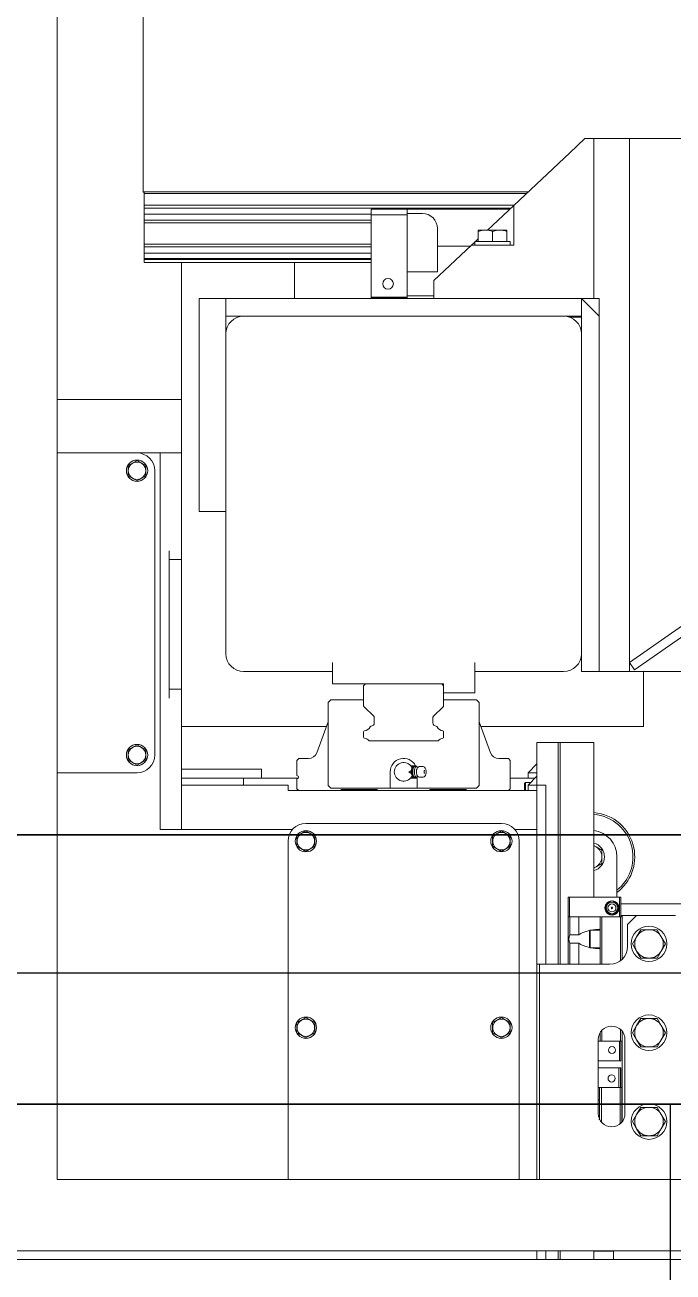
# Model space of a CAD drawing. Header units: millimetres. Extents: x 12318 to 17800, y 6541 to 10165.
# Drawn here: x 13122.5 to 13148.8, y 7326.4 to 7377.2 of the extents above; entities that cross this region are included whole.
import ezdxf

# ---------------------------------------------------------------- set-up
doc = ezdxf.new("R2010")
doc.units = ezdxf.units.MM
doc.layers.add('Equipment', color=123, linetype='Continuous')
doc.layers.add('HW LINE', color=1, linetype='Continuous')

# ---------------------------------------------------------------- blocks, each defined once
blk = doc.blocks.new('A$Cbe2ee938')
at = {"layer": 'Equipment', "linetype": 'Continuous', "lineweight": 15}
for p, q in [((-3909.31, 1686.02), (-3909.31, 806.02)), ((-3860.8, 1362.02), (-3860.8, 1493.83)), ((-3620.81, 1384.02), (-3612.31, 1392.02)), ((-3612.31, 1392.02), (-3607.31, 1392.02)), ((-3607.31, 1392.02), (-3587.31, 1392.02)), ((-3607.31, 1384.02), (-3607.31, 1392.02)), ((-3587.31, 1392.02), (-3587.31, 1384.02)), ((-2984.31, 1392.02), (-3587.31, 1392.02)), ((-3620.81, 1384.02), (-3652.31, 1354.37)), ((-3607.31, 1302.02), (-3607.31, 1384.02)), ((-3587.31, 1097.02), (-3587.31, 1384.02)), ((-3587.31, 1100.02), (-3587.31, 1384.02)), ((-3860.8, 1361.79), (-3860.8, 1362.02)), ((-3860.3, 1362.02), (-3860.8, 1362.02)), ((-3860.3, 1361.79), (-3860.8, 1361.79)), ((-3860.3, 1362.02), (-3860.3, 1361.02)), ((-3860.3, 1362.02), (-3644.19, 1362.02)), ((-3860.3, 1354.45), (-3860.3, 1361.02)), ((-3645.25, 1361.02), (-3860.3, 1361.02)), ((-3860.3, 1354.45), (-3652.23, 1354.45)), ((-3860.3, 1352.72), (-3860.3, 1354.45)), ((-3654.07, 1352.72), (-3860.3, 1352.72)), ((-3860.3, 1349.51), (-3860.3, 1352.72)), ((-3860.3, 1346.1), (-3860.3, 1349.51)), ((-3732.6, 1349.51), (-3860.3, 1349.51)), ((-3712.3, 1352.27), (-3732.6, 1352.27)), ((-3732.6, 1352.27), (-3732.6, 1349.05)), ((-3712.3, 1349.05), (-3732.6, 1349.05)), ((-3732.6, 1349.05), (-3732.6, 1303.62)), ((-3712.3, 1352.32), (-3712.3, 1349.82)), ((-3712.3, 1352.32), (-3654.49, 1352.32)), ((-3712.3, 1349.82), (-3703.8, 1349.82)), ((-3712.3, 1349.82), (-3712.3, 1349.75)), ((-3712.3, 1349.05), (-3712.3, 1349.75)), ((-3712.3, 1317.02), (-3712.3, 1349.05)), ((-3652.31, 1354.37), (-3664.31, 1343.08)), ((-3652.31, 1354.37), (-3652.31, 1332.02)), ((-3860.3, 1344.57), (-3860.3, 1346.1)), ((-3732.6, 1346.1), (-3860.3, 1346.1)), ((-3860.3, 1332.47), (-3860.3, 1344.57)), ((-3732.6, 1344.57), (-3860.3, 1344.57)), ((-3695.3, 1331.32), (-3695.3, 1341.32)), ((-3664.31, 1343.08), (-3667.14, 1340.42)), ((-3674.31, 1333.67), (-3676.06, 1332.02)), ((-3674.31, 1334.02), (-3674.31, 1332.02)), ((-3654.31, 1334.02), (-3674.31, 1334.02)), ((-3672.31, 1335.55), (-3673.94, 1334.02)), ((-3672.31, 1340.42), (-3672.31, 1339.71)), ((-3668.31, 1340.42), (-3672.31, 1340.42)), ((-3672.31, 1339.71), (-3670.35, 1340.22)), ((-3672.31, 1334.02), (-3672.31, 1339.71)), ((-3670.35, 1340.22), (-3668.31, 1340.42)), ((-3660.31, 1340.42), (-3668.31, 1340.42)), ((-3664.31, 1339.71), (-3662.35, 1340.22)), ((-3664.31, 1334.02), (-3664.31, 1339.71)), ((-3662.35, 1340.22), (-3660.31, 1340.42)), ((-3656.31, 1340.42), (-3660.31, 1340.42)), ((-3656.31, 1339.71), (-3656.31, 1340.42)), ((-3656.31, 1334.02), (-3656.31, 1339.71)), ((-3654.31, 1332.02), (-3654.31, 1334.02)), ((-3860.3, 1330.95), (-3860.3, 1332.47)), ((-3732.6, 1332.47), (-3860.3, 1332.47)), ((-3860.3, 1327.53), (-3860.3, 1330.95)), ((-3732.6, 1330.95), (-3860.3, 1330.95)), ((-3860.3, 1324.52), (-3860.3, 1327.53)), ((-3732.6, 1327.53), (-3860.3, 1327.53)), ((-3676.06, 1332.02), (-3697.31, 1312.02)), ((-3676.81, 1331.32), (-3695.3, 1331.32)), ((-3695.3, 1331.32), (-3695.3, 1317.02)), ((-3652.31, 1332.02), (-3676.06, 1332.02)), ((-3860.3, 1323.87), (-3860.3, 1324.52)), ((-3732.6, 1324.52), (-3860.3, 1324.52)), ((-3860.3, 1322.17), (-3860.3, 1323.87)), ((-3860.3, 1323.87), (-3732.6, 1323.87)), ((-3732.6, 1322.17), (-3860.3, 1322.17)), ((-3839.31, 1245.02), (-3839.31, 1322.17)), ((-3775.8, 1322.17), (-3775.8, 1302.02)), ((-3712.3, 1317.02), (-3712.3, 1303.52)), ((-3695.3, 1317.02), (-3712.3, 1317.02)), ((-3697.31, 1312.02), (-3697.31, 1302.02)), ((-3829.31, 1182.02), (-3829.31, 1302.02)), ((-3829.31, 1302.02), (-3814.31, 1302.02)), ((-3814.31, 1282.02), (-3814.31, 1302.02)), ((-3814.31, 1302.02), (-3814.31, 1292.02)), ((-3814.31, 1302.02), (-3614.31, 1302.02)), ((-3732.6, 1303.62), (-3732.6, 1302.62)), ((-3712.3, 1302.62), (-3732.6, 1302.62)), ((-3732.6, 1302.62), (-3732.6, 1302.37)), ((-3712.3, 1302.37), (-3732.6, 1302.37)), ((-3697.31, 1303.52), (-3712.3, 1303.52)), ((-3712.3, 1303.52), (-3712.3, 1302.02)), ((-3697.31, 1302.02), (-3607.31, 1302.02)), ((-3614.31, 1302.02), (-3614.31, 1282.02)), ((-3604.31, 1292.02), (-3614.31, 1302.02)), ((-3614.31, 1302.02), (-3614.31, 1292.02)), ((-3604.31, 1302.02), (-3607.31, 1302.02)), ((-3604.31, 1100.02), (-3604.31, 1302.02)), ((-3814.31, 1292.02), (-3804.31, 1292.02)), ((-3804.39, 1292.02), (-3804.41, 1292.02)), ((-3804.31, 1292.02), (-3624.31, 1292.02)), ((-3624.31, 1292.02), (-3614.31, 1292.02)), ((-3620.3, 1291.42), (-3620.3, 1292.02)), ((-3604.31, 1292.02), (-3604.31, 1092.02)), ((-3614.31, 1291.42), (-3620.91, 1291.42)), ((-3814.31, 1102.02), (-3814.31, 1282.02)), ((-3614.31, 1282.02), (-3614.31, 1102.02)), ((-3909.31, 1245.02), (-3839.31, 1245.02)), ((-3839.31, 1245.02), (-3839.31, 1215.02)), ((-3373.09, 1247.02), (-3587.31, 1097.02)), ((-3372.24, 1241.51), (-3584.45, 1092.92)), ((-3864.31, 1215.02), (-3909.31, 1215.02)), ((-3864.31, 1215.02), (-3851.31, 1215.02)), ((-3864.31, 1215.02), (-3839.31, 1215.02)), ((-3851.31, 1215.02), (-3851.31, 1003.02)), ((-3851.31, 1215.02), (-3839.31, 1215.02)), ((-3839.31, 1215.02), (-3839.31, 1160.02)), ((-3864.31, 1210.79), (-3869.31, 1207.91)), ((-3869.31, 1207.91), (-3869.31, 1202.13)), ((-3859.31, 1207.91), (-3864.31, 1210.79)), ((-3859.31, 1202.13), (-3859.31, 1207.91)), ((-3869.31, 1202.13), (-3864.31, 1199.25)), ((-3864.31, 1199.25), (-3859.31, 1202.13)), ((-3854.31, 1045.02), (-3854.31, 1205.02)), ((-3829.31, 1182.02), (-3814.31, 1182.02)), ((-3846.31, 1160.02), (-3846.31, 1077.02)), ((-3839.31, 1160.02), (-3839.31, 1155.02)), ((-3839.31, 1155.02), (-3846.31, 1155.02)), ((-3839.31, 1155.02), (-3839.31, 1150.02)), ((-3839.31, 1087.02), (-3839.31, 1150.02)), ((-3614.31, 1102.02), (-3614.31, 1092.02)), ((-3754.31, 1097.02), (-3754.31, 1085.02)), ((-3674.31, 1080.02), (-3674.31, 1097.02)), ((-3587.31, 1097.02), (-3587.31, 1092.02)), ((-3584.45, 1092.92), (-3587.31, 1097.02)), ((-3754.31, 1092.02), (-3804.31, 1092.02)), ((-3624.31, 1092.02), (-3674.31, 1092.02)), ((-3604.31, 1092.02), (-3614.31, 1092.02)), ((-3587.31, 1092.02), (-3604.31, 1092.02)), ((-3447.9, 1092.02), (-3587.31, 1092.02)), ((-3579.31, 1092.02), (-3579.31, 1061.02)), ((-3846.31, 1082.02), (-3839.31, 1082.02)), ((-3839.31, 1087.02), (-3839.31, 1082.02)), ((-3839.31, 1082.02), (-3839.31, 1077.02)), ((-3754.31, 1085.02), (-3691.81, 1085.02)), ((-3736.81, 1084.02), (-3735.81, 1085.02)), ((-3736.81, 1084.02), (-3736.81, 1072.73)), ((-3692.81, 1085.02), (-3691.81, 1084.02)), ((-3691.81, 1085.02), (-3691.81, 1080.02)), ((-3839.31, 1077.02), (-3839.31, 1003.02)), ((-3755.33, 1076.02), (-3756.81, 1074.54)), ((-3756.81, 1074.54), (-3756.81, 1027.8)), ((-3736.81, 1076.02), (-3755.33, 1076.02)), ((-3691.81, 1072.73), (-3691.81, 1080.02)), ((-3691.81, 1080.02), (-3674.31, 1080.02)), ((-3673.3, 1076.02), (-3691.81, 1076.02)), ((-3671.81, 1074.54), (-3673.3, 1076.02)), ((-3671.81, 1027.8), (-3671.81, 1074.54)), ((-3730.96, 1066.67), (-3736.67, 1072.37)), ((-3691.96, 1072.37), (-3697.67, 1066.67)), ((-3757.77, 1061.02), (-3839.31, 1061.02)), ((-3756.81, 1063.65), (-3763.12, 1046.31)), ((-3730.81, 1063.12), (-3730.81, 1066.31)), ((-3697.81, 1066.31), (-3697.81, 1063.12)), ((-3665.5, 1046.31), (-3671.81, 1063.65)), ((-3579.31, 1061.02), (-3670.86, 1061.02)), ((-3736.81, 1058.05), (-3736.81, 1054.99)), ((-3733.69, 1053.02), (-3694.94, 1053.02)), ((-3691.81, 1054.99), (-3691.81, 1058.05)), ((-3864.31, 1050.79), (-3869.31, 1047.91)), ((-3869.31, 1047.91), (-3869.31, 1042.13)), ((-3859.31, 1047.91), (-3864.31, 1050.79)), ((-3859.31, 1042.13), (-3859.31, 1047.91)), ((-3639.31, 1052.02), (-3627.31, 1052.02)), ((-3639.31, 1051.02), (-3639.31, 1052.02)), ((-3639.31, 1051.02), (-3639.31, 1028.02)), ((-3627.31, 1052.02), (-3627.31, 1051.02)), ((-3627.31, 1052.02), (-3626.31, 1052.02)), ((-3627.31, 1051.02), (-3627.31, 927.21)), ((-3626.31, 927.21), (-3626.31, 1052.02)), ((-3626.31, 1052.02), (-3622.22, 1052.02)), ((-3622.22, 1052.02), (-3621.87, 1052.02)), ((-3621.87, 1052.02), (-3618.16, 1052.02)), ((-3618.16, 1052.02), (-3617.81, 1052.02)), ((-3617.81, 1052.02), (-3615.66, 1052.02)), ((-3615.66, 1052.02), (-3614.26, 1052.02)), ((-3614.26, 1052.02), (-3614.07, 1052.02)), ((-3614.07, 1052.02), (-3613, 1052.02)), ((-3613, 1052.02), (-3612.5, 1052.02)), ((-3612.5, 1052.02), (-3610.43, 1052.02)), ((-3610.43, 1052.02), (-3609.93, 1052.02)), ((-3609.93, 1052.02), (-3608.86, 1052.02)), ((-3608.86, 1052.02), (-3608.66, 1052.02)), ((-3608.66, 1052.02), (-3607.31, 1052.02)), ((-3607.31, 964.96), (-3607.31, 1052.02)), ((-3869.31, 1042.13), (-3864.31, 1039.25)), ((-3864.31, 1039.25), (-3859.31, 1042.13)), ((-3773.31, 1043.02), (-3774.31, 1042.02)), ((-3774.31, 1042.02), (-3774.31, 1033.5)), ((-3767.82, 1043.02), (-3773.31, 1043.02)), ((-3709.08, 1039.02), (-3710.4, 1039.02)), ((-3709.85, 1035.52), (-3709.08, 1039.02)), ((-3708.76, 1038.85), (-3709.5, 1035.52)), ((-3709.08, 1039.02), (-3708.76, 1038.85)), ((-3709.08, 1039.02), (-3707.54, 1039.02)), ((-3707.29, 1038.85), (-3708.76, 1038.85)), ((-3707.54, 1039.02), (-3707.29, 1038.85)), ((-3707.22, 1038.52), (-3707.29, 1038.85)), ((-3655.31, 1043.02), (-3660.81, 1043.02)), ((-3654.31, 1042.02), (-3655.31, 1043.02)), ((-3654.31, 1026.02), (-3654.31, 1042.02)), ((-3639.31, 1040.02), (-3644.31, 1035.02)), ((-3909.31, 1035.02), (-3864.31, 1035.02)), ((-3839.31, 1037.02), (-3804.31, 1037.02)), ((-3804.31, 1032.02), (-3839.31, 1032.02)), ((-3804.31, 1037.02), (-3794.31, 1037.02)), ((-3804.31, 1032.02), (-3804.31, 1028.02)), ((-3773.65, 1032.02), (-3804.31, 1032.02)), ((-3794.31, 1037.02), (-3794.31, 1032.02)), ((-3721.88, 1035.52), (-3721.88, 1026.32)), ((-3711.42, 1035.53), (-3710.15, 1036.37)), ((-3711.42, 1035.53), (-3711.42, 1035.52)), ((-3709.85, 1035.52), (-3711.42, 1035.52)), ((-3711.42, 1035.52), (-3711.42, 1035.51)), ((-3710.15, 1034.67), (-3711.42, 1035.51)), ((-3709.08, 1032.02), (-3710.4, 1032.02)), ((-3709.08, 1032.02), (-3709.85, 1035.52)), ((-3709.85, 1035.52), (-3709.5, 1035.52)), ((-3709.5, 1035.52), (-3708.76, 1032.19)), ((-3709.11, 1036.55), (-3709.18, 1035.52)), ((-3709.18, 1035.52), (-3709.11, 1034.49)), ((-3708.91, 1037.45), (-3709.11, 1036.55)), ((-3709.11, 1034.49), (-3708.91, 1033.59)), ((-3709.08, 1032.02), (-3708.76, 1032.19)), ((-3707.63, 1032.02), (-3709.08, 1032.02)), ((-3708.6, 1038.12), (-3708.91, 1037.45)), ((-3708.91, 1033.59), (-3708.6, 1032.92)), ((-3708.76, 1032.19), (-3707.29, 1032.19)), ((-3708.23, 1038.47), (-3708.6, 1038.12)), ((-3708.6, 1032.92), (-3708.23, 1032.57)), ((-3708.25, 1035.52), (-3708.18, 1036.55)), ((-3708.18, 1034.49), (-3708.25, 1035.52)), ((-3708.03, 1038.52), (-3708.23, 1038.47)), ((-3708.23, 1032.57), (-3708.03, 1032.52)), ((-3708.18, 1036.55), (-3707.98, 1037.45)), ((-3707.98, 1033.59), (-3708.18, 1034.49)), ((-3707.11, 1038.52), (-3708.03, 1038.52)), ((-3708.03, 1032.52), (-3707.11, 1032.52)), ((-3707.98, 1037.45), (-3707.68, 1038.12)), ((-3707.68, 1032.92), (-3707.98, 1033.59)), ((-3707.68, 1038.12), (-3707.3, 1038.47)), ((-3707.3, 1032.57), (-3707.68, 1032.92)), ((-3707.29, 1032.19), (-3707.63, 1032.02)), ((-3707.63, 1032.02), (-3707.53, 1032.04)), ((-3707.29, 1032.19), (-3707.53, 1032.04)), ((-3707.3, 1038.47), (-3706.91, 1038.47)), ((-3706.91, 1032.57), (-3707.3, 1032.57)), ((-3707.29, 1032.19), (-3707.22, 1032.52)), ((-3706.97, 1036.82), (-3706.99, 1036.63)), ((-3706.71, 1037.53), (-3706.97, 1036.82)), ((-3706.91, 1038.47), (-3706.83, 1038.43)), ((-3706.83, 1032.61), (-3706.91, 1032.57)), ((-3706.3, 1038.09), (-3706.83, 1038.43)), ((-3706.83, 1032.61), (-3706.3, 1032.95)), ((-3706.75, 1026.32), (-3706.75, 1032.66)), ((-3706.39, 1038.01), (-3706.71, 1037.53)), ((-3706.02, 1038.32), (-3706.39, 1038.01)), ((-3705.52, 1038.49), (-3706.02, 1038.32)), ((-3705.35, 1038.48), (-3705.52, 1038.49)), ((-3703.41, 1038.5), (-3705.35, 1038.5)), ((-3705.35, 1032.54), (-3703.41, 1032.54)), ((-3703.41, 1032.56), (-3703.25, 1032.55)), ((-3703.01, 1038.44), (-3703.4, 1038.48)), ((-3703.25, 1032.55), (-3702.75, 1032.72)), ((-3702.53, 1038.16), (-3703.01, 1038.44)), ((-3702.77, 1035.83), (-3702.79, 1035.52)), ((-3702.79, 1035.52), (-3702.77, 1035.21)), ((-3702.7, 1036.09), (-3702.77, 1035.83)), ((-3702.77, 1035.21), (-3702.7, 1034.95)), ((-3702.75, 1032.72), (-3702.37, 1033.03)), ((-3702.6, 1036.26), (-3702.7, 1036.09)), ((-3702.7, 1034.95), (-3702.6, 1034.78)), ((-3702.49, 1036.32), (-3702.6, 1036.26)), ((-3702.6, 1034.78), (-3702.49, 1034.72)), ((-3702.14, 1037.69), (-3702.53, 1038.16)), ((-3702.48, 1036.32), (-3702.49, 1036.32)), ((-3702.49, 1034.72), (-3702.48, 1034.72)), ((-3702.49, 1034.72), (-3702.49, 1034.72)), ((-3702.48, 1036.32), (-3702.47, 1036.32)), ((-3702.37, 1033.03), (-3702.05, 1033.51)), ((-3701.82, 1036.89), (-3702.14, 1037.69)), ((-3702.05, 1033.51), (-3701.8, 1034.23)), ((-3701.67, 1036), (-3701.82, 1036.89)), ((-3701.8, 1034.23), (-3701.66, 1035.15)), ((-3701.65, 1035.52), (-3701.67, 1036)), ((-3701.66, 1035.15), (-3701.65, 1035.52)), ((-3649.31, 1032.02), (-3654.31, 1032.02)), ((-3640.31, 1032.02), (-3649.31, 1032.02)), ((-3644.31, 1032.02), (-3644.31, 1035.02)), ((-3644.31, 1035.02), (-3642.31, 1035.02)), ((-3639.31, 1033.02), (-3644.31, 1028.02)), ((-3642.31, 1035.02), (-3639.31, 1035.02)), ((-3641.72, 1035.02), (-3641.91, 1035.02)), ((-3639.31, 1033.02), (-3639.31, 1028.02)), ((-3839.31, 1003.02), (-3839.31, 1028.02)), ((-3839.31, 1028.02), (-3779.31, 1028.02)), ((-3779.31, 1025.02), (-3779.31, 1028.02)), ((-3779.31, 1025.02), (-3649.31, 1025.02)), ((-3774.31, 1031.54), (-3774.31, 1026.02)), ((-3774.31, 1026.02), (-3773.31, 1025.02)), ((-3756.81, 1027.8), (-3755.33, 1026.32)), ((-3755.33, 1026.32), (-3721.88, 1026.32)), ((-3749.81, 1025.02), (-3749.31, 1025.52)), ((-3749.31, 1025.52), (-3729.31, 1025.52)), ((-3729.31, 1025.52), (-3728.81, 1025.02)), ((-3706.75, 1026.32), (-3721.88, 1026.32)), ((-3706.75, 1026.32), (-3673.3, 1026.32)), ((-3699.81, 1025.02), (-3699.31, 1025.52)), ((-3699.31, 1025.52), (-3679.31, 1025.52)), ((-3679.31, 1025.52), (-3678.81, 1025.02)), ((-3673.3, 1026.32), (-3671.81, 1027.8)), ((-3655.31, 1025.02), (-3654.31, 1026.02)), ((-3649.31, 1025.02), (-3639.31, 1025.02)), ((-3645.76, 1029.52), (-3646.31, 1028.97)), ((-3646.31, 1025.02), (-3646.31, 1028.97)), ((-3642.81, 1029.52), (-3645.76, 1029.52)), ((-3645.76, 1025.02), (-3645.76, 1029.52)), ((-3644.31, 1025.02), (-3644.31, 1028.02)), ((-3642.31, 1028.02), (-3644.31, 1028.02)), ((-3639.31, 1028.02), (-3642.31, 1028.02)), ((-3639.31, 1025.02), (-3639.31, 1028.02)), ((-3639.31, 1028.02), (-3634.31, 1028.02)), ((-3639.31, 1025.02), (-3639.31, 1003.02)), ((-3634.31, 1028.02), (-3634.31, 927.21)), ((-3659.31, 1006.52), (-3769.31, 1006.52)), ((-3851.31, 1003.02), (-3776.91, 1003.02)), ((-3851.31, 1003.02), (-3839.31, 1003.02)), ((-3839.31, 1003.02), (-3776.91, 1003.02)), ((-3769.31, 1002.29), (-3774.31, 999.41)), ((-3774.31, 999.41), (-3774.31, 993.63)), ((-3764.31, 999.41), (-3769.31, 1002.29)), ((-3764.31, 993.63), (-3764.31, 999.41)), ((-3659.31, 1002.29), (-3664.31, 999.41)), ((-3664.31, 999.41), (-3664.31, 993.63)), ((-3654.31, 999.41), (-3659.31, 1002.29)), ((-3654.31, 993.63), (-3654.31, 999.41)), ((-3651.71, 1003.02), (-3649.31, 1003.02)), ((-3639.31, 1003.02), (-3649.31, 1003.02)), ((-3639.31, 1003.02), (-3639.31, 806.02)), ((-3779.31, 996.52), (-3779.31, 806.02)), ((-3774.31, 993.63), (-3769.31, 990.75)), ((-3769.31, 990.75), (-3764.31, 993.63)), ((-3664.31, 993.63), (-3659.31, 990.75)), ((-3659.31, 990.75), (-3654.31, 993.63)), ((-3649.31, 806.02), (-3649.31, 996.52)), ((-3606.06, 993.33), (-3607.31, 994.06)), ((-3607.31, 993.89), (-3606.83, 993.71)), ((-3606.83, 993.71), (-3606.06, 993.33)), ((-3602.81, 991.46), (-3606.06, 993.33)), ((-3602.81, 987.71), (-3602.81, 991.46)), ((-3606.06, 982.08), (-3602.81, 983.95)), ((-3602.81, 983.95), (-3602.81, 987.71)), ((-3594.31, 987.71), (-3594.31, 964.96)), ((-3607.31, 981.35), (-3606.06, 982.08)), ((-3606.83, 981.7), (-3607.31, 981.52)), ((-3606.06, 982.08), (-3606.83, 981.7)), ((-3621.81, 964.96), (-3620.99, 964.96)), ((-3621.81, 953.96), (-3621.81, 964.96)), ((-3620.99, 964.96), (-3592.93, 964.96)), ((-3620.99, 953.96), (-3620.99, 964.96)), ((-3600.61, 960.98), (-3597.11, 963)), ((-3597.11, 963), (-3593.61, 960.98)), ((-3592.93, 964.96), (-3592.11, 964.96)), ((-3592.93, 953.96), (-3592.93, 964.96)), ((-3592.11, 953.96), (-3592.11, 964.96)), ((-3600.61, 956.93), (-3600.61, 960.98)), ((-3597.11, 954.91), (-3600.61, 956.93)), ((-3593.61, 956.93), (-3597.11, 954.91)), ((-3593.61, 960.98), (-3593.61, 956.93)), ((-3593.29, 960.13), (-3593.57, 960.81)), ((-3593.54, 957.15), (-3593.29, 957.78)), ((-3593.11, 958.96), (-3593.29, 960.13)), ((-3593.29, 957.78), (-3593.11, 958.96)), ((-3592.11, 961.21), (-3493.29, 961.21)), ((-3592.11, 954.71), (-3591.31, 954.71)), ((-3591.31, 954.71), (-3591.31, 930.06)), ((-3591.31, 954.71), (-3583.81, 954.71)), ((-3583.31, 954.71), (-3588.31, 949.71)), ((-3583.31, 954.71), (-3583.81, 954.71)), ((-3583.81, 954.71), (-3583.81, 954.21)), ((-3583.31, 954.71), (-3561.31, 954.71)), ((-3620.99, 953.96), (-3621.81, 953.96)), ((-3621.81, 927.21), (-3621.81, 953.96)), ((-3615.81, 953.96), (-3620.99, 953.96)), ((-3620.81, 953.96), (-3615.81, 953.96)), ((-3620.81, 943.75), (-3620.81, 953.96)), ((-3615.81, 953.96), (-3605.79, 953.96)), ((-3615.81, 943.75), (-3615.81, 953.96)), ((-3605.79, 953.96), (-3603.81, 953.96)), ((-3603.81, 927.21), (-3603.81, 953.96)), ((-3603.81, 953.96), (-3602.81, 953.96)), ((-3602.81, 927.21), (-3602.81, 953.96)), ((-3602.81, 953.96), (-3592.31, 953.96)), ((-3592.31, 929.21), (-3592.31, 953.96)), ((-3592.31, 953.96), (-3591.31, 953.96)), ((-3588.31, 949.71), (-3588.31, 937.21)), ((-3620.81, 943.75), (-3615.81, 943.75)), ((-3609.31, 946.46), (-3609.81, 945.96)), ((-3609.81, 945.96), (-3609.81, 937.53)), ((-3603.81, 946.46), (-3609.31, 946.46)), ((-3609.31, 946.46), (-3609.31, 937.1)), ((-3605.79, 946.79), (-3604.91, 946.89)), ((-3604.91, 946.89), (-3604.25, 946.95)), ((-3604.25, 946.95), (-3603.88, 946.89)), ((-3603.88, 946.89), (-3603.81, 946.76)), ((-3583.24, 942.71), (-3585.55, 938.71)), ((-3580.93, 946.71), (-3583.24, 942.71)), ((-3576.31, 946.71), (-3580.93, 946.71)), ((-3571.69, 946.71), (-3576.31, 946.71)), ((-3569.39, 942.71), (-3571.69, 946.71)), ((-3567.08, 938.71), (-3569.39, 942.71)), ((-3615.81, 939.16), (-3620.81, 939.16)), ((-3620.81, 927.21), (-3620.81, 939.16)), ((-3615.81, 927.21), (-3615.81, 939.16)), ((-3609.81, 937.53), (-3609.81, 936.96)), ((-3609.81, 936.96), (-3609.31, 936.46)), ((-3609.31, 937.1), (-3609.31, 936.46)), ((-3609.31, 936.46), (-3603.81, 936.46)), ((-3604.97, 936.03), (-3605.79, 936.12)), ((-3604.34, 935.96), (-3604.97, 936.03)), ((-3603.95, 935.99), (-3604.34, 935.96)), ((-3603.81, 936.16), (-3603.95, 935.99)), ((-3585.55, 938.71), (-3583.24, 934.71)), ((-3583.24, 934.71), (-3580.93, 930.71)), ((-3571.69, 930.71), (-3569.39, 934.71)), ((-3569.39, 934.71), (-3567.08, 938.71)), ((-3637.81, 927.21), (-3639.31, 927.21)), ((-3637.81, 806.02), (-3637.81, 927.21)), ((-3598.31, 927.21), (-3637.81, 927.21)), ((-3580.93, 930.71), (-3576.31, 930.71)), ((-3576.31, 930.71), (-3571.69, 930.71)), ((-3769.31, 897.29), (-3774.31, 894.41)), ((-3774.31, 894.41), (-3774.31, 888.63)), ((-3764.31, 894.41), (-3769.31, 897.29)), ((-3764.31, 888.63), (-3764.31, 894.41)), ((-3659.31, 897.29), (-3664.31, 894.41)), ((-3664.31, 894.41), (-3664.31, 888.63)), ((-3654.31, 894.41), (-3659.31, 897.29)), ((-3654.31, 888.63), (-3654.31, 894.41)), ((-3583.24, 892.71), (-3585.55, 888.71)), ((-3580.93, 896.71), (-3583.24, 892.71)), ((-3576.31, 896.71), (-3580.93, 896.71)), ((-3571.69, 896.71), (-3576.31, 896.71)), ((-3569.39, 892.71), (-3571.69, 896.71)), ((-3567.08, 888.71), (-3569.39, 892.71)), ((-3774.31, 888.63), (-3769.31, 885.75)), ((-3769.31, 885.75), (-3764.31, 888.63)), ((-3664.31, 888.63), (-3659.31, 885.75)), ((-3659.31, 885.75), (-3654.31, 888.63)), ((-3604.81, 884.96), (-3604.81, 843.21)), ((-3603.81, 883.96), (-3603.81, 888.7)), ((-3602.81, 883.96), (-3602.81, 890.05)), ((-3592.31, 883.96), (-3592.31, 890.55)), ((-3591.31, 889.46), (-3591.31, 838.71)), ((-3589.81, 843.21), (-3589.81, 884.96)), ((-3585.55, 888.71), (-3583.24, 884.71)), ((-3583.24, 884.71), (-3580.93, 880.71)), ((-3571.69, 880.71), (-3569.39, 884.71)), ((-3569.39, 884.71), (-3567.08, 888.71)), ((-3604.81, 883.96), (-3603.81, 883.96)), ((-3602.81, 883.96), (-3603.81, 883.96)), ((-3592.31, 883.96), (-3602.81, 883.96)), ((-3592.93, 883.96), (-3592.93, 872.96)), ((-3591.31, 883.96), (-3592.31, 883.96)), ((-3592.11, 883.96), (-3592.11, 872.96)), ((-3580.93, 880.71), (-3576.31, 880.71)), ((-3576.31, 880.71), (-3571.69, 880.71)), ((-3592.93, 872.96), (-3604.81, 872.96)), ((-3592.11, 872.96), (-3592.93, 872.96)), ((-3604.81, 868.96), (-3593.17, 868.96)), ((-3593.17, 857.96), (-3593.17, 868.96)), ((-3593.17, 868.96), (-3592.35, 868.96)), ((-3592.35, 857.96), (-3592.35, 868.96)), ((-3592.35, 868.96), (-3592.11, 868.96)), ((-3592.11, 857.96), (-3592.11, 868.96)), ((-3604.05, 857.96), (-3604.81, 857.96)), ((-3604.05, 857.96), (-3604.05, 839.9)), ((-3604.05, 857.96), (-3603.05, 857.96)), ((-3603.05, 857.96), (-3603.05, 838.37)), ((-3603.05, 857.96), (-3592.55, 857.96)), ((-3592.55, 857.96), (-3592.55, 837.42)), ((-3592.55, 857.96), (-3591.55, 857.96)), ((-3591.55, 857.96), (-3591.55, 838.41)), ((-3591.55, 857.96), (-3591.31, 857.96)), ((-3604.81, 850.92), (-3604.52, 850.95)), ((-3604.58, 850.95), (-3604.81, 850.92)), ((-3604.46, 850.94), (-3604.58, 850.95)), ((-3604.52, 850.95), (-3604.13, 850.9)), ((-3604.13, 850.9), (-3604.05, 850.76)), ((-3583.24, 842.71), (-3585.55, 838.71)), ((-3580.93, 846.71), (-3583.24, 842.71)), ((-3576.31, 846.71), (-3580.93, 846.71)), ((-3571.69, 846.71), (-3576.31, 846.71)), ((-3569.39, 842.71), (-3571.69, 846.71)), ((-3567.08, 838.71), (-3569.39, 842.71)), ((-3604.39, 839.96), (-3604.44, 839.96)), ((-3604.09, 840.04), (-3604.39, 839.96)), ((-3604.05, 840.16), (-3604.09, 840.04)), ((-3585.55, 838.71), (-3583.24, 834.71)), ((-3569.39, 834.71), (-3567.08, 838.71)), ((-3583.24, 834.71), (-3580.93, 830.71)), ((-3580.93, 830.71), (-3576.31, 830.71)), ((-3576.31, 830.71), (-3571.69, 830.71)), ((-3571.69, 830.71), (-3569.39, 834.71)), ((-3909.31, 806.02), (-2984.31, 806.02)), ((-3949.31, 766.02), (-2944.31, 766.02)), ((-3639.31, 761.02), (-3639.31, 766.02)), ((-3634.31, 766.02), (-3634.31, 761.02)), ((-3627.31, 766.02), (-3627.31, 761.02)), ((-3626.31, 761.02), (-3626.31, 766.02)), ((-3607.31, 761.02), (-3607.31, 766.02)), ((-3607.31, 765.77), (-3601.26, 765.77)), ((-3601.26, 765.77), (-3596.31, 765.77)), ((-3596.31, 765.77), (-3596.56, 766.02)), ((-3596.31, 765.77), (-3596.31, 766.02)), ((-3596.31, 761.02), (-3596.31, 765.77)), ((-3959.31, 761.02), (-1919.31, 761.02))]:
    blk.add_line(p, q, dxfattribs=at)
at = {"layer": 'Equipment'}
for p, q in [((-4770, 1000), (-1000, 1000)), ((-1002, 1000), (-4770, 1000)), ((-4400.19, 922.5), (-1002, 922.5)), ((-1040, 848.5), (-4770, 848.5)), ((-4770, 848.5), (-1002, 848.5))]:
    blk.add_line(p, q, dxfattribs=at)
at = {"layer": 'Equipment', "linetype": 'Continuous', "lineweight": 15}
for centre, radius in [((-3723.1, 1310.22), 3), ((-3864.31, 1205.02), 6), ((-3864.31, 1205.02), 4.91), ((-3864.31, 1045.02), 6), ((-3864.31, 1045.02), 4.91), ((-3769.31, 996.52), 6), ((-3769.31, 996.52), 4.91), ((-3659.31, 996.52), 6), ((-3659.31, 996.52), 4.91), ((-3597.11, 958.96), 3.32), ((-3597.11, 958.96), 3.25), ((-3597.11, 958.96), 2.25), ((-3597.11, 958.96), 0.496), ((-3576.31, 938.71), 10), ((-3576.31, 888.71), 10), ((-3769.31, 891.52), 6), ((-3769.31, 891.52), 4.91), ((-3659.31, 891.52), 6), ((-3659.31, 891.52), 4.91), ((-3597.11, 878.96), 2), ((-3597.35, 862.96), 2), ((-3576.31, 838.71), 10)]:
    blk.add_circle(centre, radius, dxfattribs=at)
for centre, radius, start, end in [((-3703.8, 1341.32), 8.5, 0, 90), ((-3668.42, 1328.29), 12.13, 70.22719, 89.51665), ((-3660.42, 1328.29), 12.13, 70.22719, 89.51665), ((-3804.31, 1282.02), 10, 90, 180), ((-3624.31, 1282.02), 10, 0, 90), ((-3864.31, 1205.02), 10, 0, 90), ((-3804.31, 1102.02), 10, 180, 270), ((-3624.31, 1102.02), 10, 270, 0), ((-3736.31, 1072.73), 0.5, 180, 225), ((-3692.31, 1072.73), 0.5, 315, 0), ((-3736.81, 1062.52), 4, 276.37937, 336.42355), ((-3732.69, 1060.72), 0.5, 90.58185, 156.42355), ((-3732.71, 1063.12), 1.9, 270.58185, 360), ((-3731.31, 1066.31), 0.5, 360, 45), ((-3697.31, 1066.31), 0.5, 135, 180), ((-3695.91, 1063.12), 1.9, 180, 269.41815), ((-3695.94, 1060.72), 0.5, 23.57646, 89.41815), ((-3691.81, 1062.52), 4, 203.57646, 263.62063), ((-3736.31, 1058.05), 0.5, 96.37937, 180), ((-3736.31, 1054.99), 0.5, 180, 263.62063), ((-3736.81, 1050.52), 4, 38.68221, 83.62063), ((-3691.81, 1050.52), 4, 96.37938, 141.31781), ((-3692.31, 1058.05), 0.5, 0, 83.62063), ((-3692.31, 1054.99), 0.5, 276.37938, 0), ((-3767.82, 1048.02), 5, 270, 340), ((-3660.81, 1048.02), 5, 200, 270), ((-3864.31, 1045.02), 10, 270, 0), ((-3714.31, 1035.52), 7.57, 27.55063, 180), ((-3714.31, 1035.52), 5.25, 30.71146, 329.28854), ((-3774.51, 1032.52), 1, 281.53696, 78.46304), ((-3710.97, 1037.47), 1.37, 306.47196, 31.92803), ((-3710.97, 1033.56), 1.38, 328.30953, 53.29048), ((-3701.26, 1035.52), 5.85, 168.86755, 192.28532), ((-3705.19, 1034.33), 1.78, 181.17387, 264.80057), ((-3609.31, 987.71), 25, 11.82302, 85.41143), ((-3609.31, 987.71), 24, 11.82302, 85.21981), ((-3769.31, 996.52), 10, 90, 180), ((-3659.31, 996.52), 10, 0, 90), ((-3609.31, 987.71), 15, 0, 82.33774), ((-3609.31, 987.71), 8, 284.47751, 75.52249), ((-3609.31, 987.71), 6.5, 0, 60), ((-3609.31, 987.71), 25, 306.8699, 11.82302), ((-3609.31, 987.71), 24, 308.68219, 11.82302), ((-3609.31, 987.71), 6.5, 300, 0), ((-3597.11, 958.96), 4, 91.23703, 146.89175), ((-3597.11, 958.96), 4, 33.22475, 87.62115), ((-3597.11, 958.96), 4, 152.94437, 208.39374), ((-3597.11, 958.96), 4, 212.80132, 266.87503), ((-3597.11, 958.96), 4, 272.06328, 327.35512), ((-3615.81, 941.46), 5.5, 155.37998, 204.62002), ((-3576.31, 938.71), 8, 150, 210), ((-3576.31, 938.71), 8, 90, 150), ((-3576.31, 938.71), 8, 30, 90), ((-3576.31, 938.71), 8, 330, 30), ((-3598.31, 937.21), 10, 270, 0), ((-3576.31, 938.71), 8, 210, 270), ((-3576.31, 938.71), 8, 270, 330), ((-3597.31, 884.96), 7.5, 0, 180), ((-3576.31, 888.71), 8, 150, 210), ((-3576.31, 888.71), 8, 90, 150), ((-3576.31, 888.71), 8, 30, 90), ((-3576.31, 888.71), 8, 330, 30), ((-3576.31, 888.71), 8, 210, 270), ((-3576.31, 888.71), 8, 270, 330), ((-3597.31, 843.21), 7.5, 180, 0), ((-3576.31, 838.71), 8, 150, 210), ((-3576.31, 838.71), 8, 90, 150), ((-3576.31, 838.71), 8, 30, 90), ((-3576.31, 838.71), 8, 330, 30), ((-3576.31, 838.71), 8, 210, 270), ((-3576.31, 838.71), 8, 270, 330)]:
    blk.add_arc(centre, radius, start, end, dxfattribs=at)
for start_param, end_param in [(2.086564, 2.711892), (1.818937, 2.000496), (3.571293, 4.196621), (4.282689, 4.464248)]:
    blk.add_ellipse((-3602.08, 941.46), major_axis=(15.11, 0), ratio=0.36397, start_param=start_param, end_param=end_param, dxfattribs=at)

msp = doc.modelspace()

# ---------------------------------------------------------------- linework, layer by layer
at = {"layer": 'HW LINE'}
msp.add_line((13148.716, 7053.609), (13148.716, 7333.26), dxfattribs=at)

# ---------------------------------------------------------------- block references
at = {"xscale": 0.072267749473635, "yscale": 0.072267749473635, "zscale": 0.072267749473635}
msp.add_blockref('A$Cbe2ee938', (13406.294, 7271.941), dxfattribs=at)

doc.saveas('drawing.dxf')
